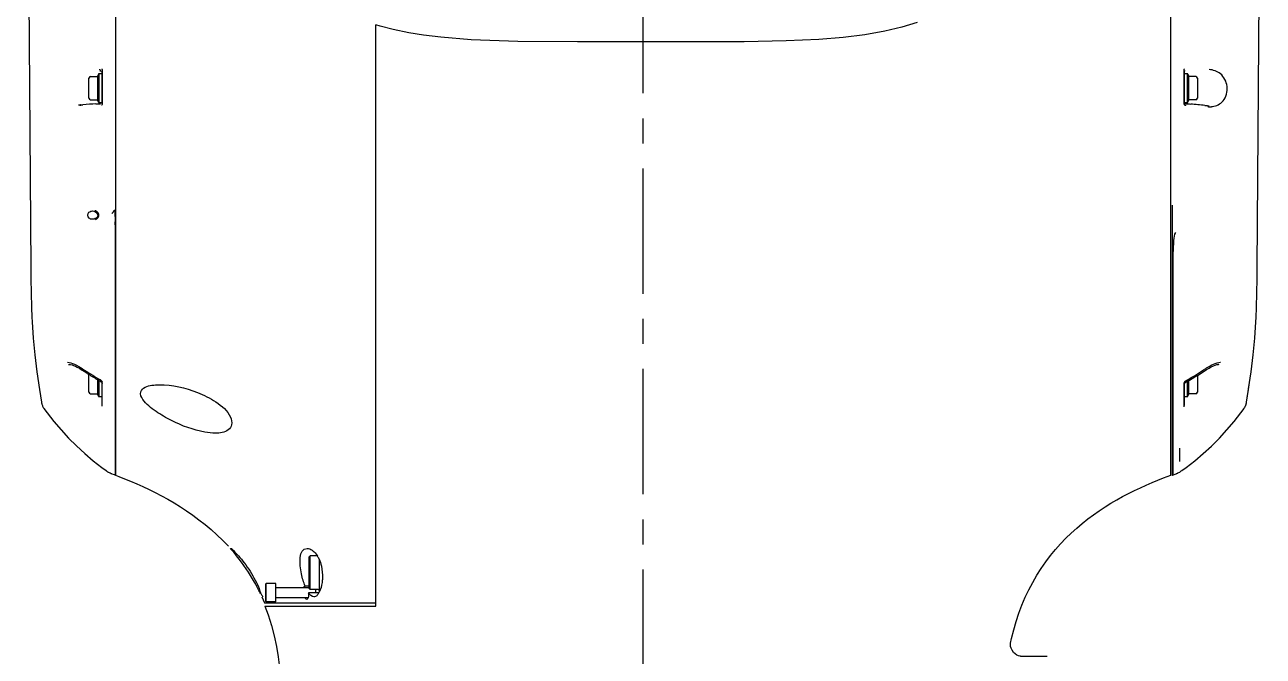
# Model space of a CAD drawing. Header units: millimetres. Extents: x 5828 to 6704, y 123 to 421.
# Drawn here: x 6341.02 to 6359.56, y 255.65 to 265.1 of the extents above; entities that cross this region are included whole.
import ezdxf

# ---------------------------------------------------------------- set-up
doc = ezdxf.new("R2010")
doc.units = ezdxf.units.MM
doc.linetypes.add('BANKLINE1', pattern=[5.5, 4, -1.5])
doc.linetypes.add('CENTER', pattern=[0.6, 0.375, -0.075, 0.075, -0.075])
doc.layers.add('00_COMPONENTS', color=7, linetype='BANKLINE1')
doc.layers.add('外形图', color=7, linetype='Continuous')

msp = doc.modelspace()

# ---------------------------------------------------------------- linework, layer by layer
at = {"layer": '00_COMPONENTS', "linetype": 'CENTER', "ltscale": 5}
msp.add_line((6350.2788, 222.0758), (6350.2788, 283.1799), dxfattribs=at)
at = {"layer": '外形图', "linetype": 'Continuous'}
for p, q in [((6342.3788, 277.8526), (6342.3788, 258.3619)), ((6358.1788, 258.3625), (6358.1788, 277.8526)), ((6341.0213, 273.7145), (6341.1104, 261.4665)), ((6359.4721, 261.4663), (6359.5613, 273.7143)), ((6350.2788, 264.8463), (6350.2788, 268.5027)), ((6346.2788, 256.4027), (6346.2788, 265.1013)), ((6346.2788, 261.95), (6346.2788, 265.1013)), ((6346.341, 265.0828), (6346.2788, 265.1013)), ((6342.1538, 264.402), (6342.1546, 264.4204)), ((6342.1788, 264.4282), (6342.1788, 263.9166)), ((6342.1788, 263.9475), (6342.1788, 264.3974)), ((6358.3788, 263.9179), (6358.3788, 264.4295)), ((6358.3788, 264.3995), (6358.3788, 263.9479)), ((6341.9813, 264.0052), (6341.9813, 264.3002)), ((6342.0063, 264.3252), (6342.1115, 264.3252)), ((6342.1252, 264.3628), (6342.1115, 264.3252)), ((6342.1115, 264.3252), (6342.1115, 263.9802)), ((6342.1288, 264.3727), (6342.1288, 263.9327)), ((6342.1288, 264.3727), (6342.1788, 264.3727)), ((6358.3788, 264.3727), (6358.4288, 264.3727)), ((6358.4288, 263.9327), (6358.4288, 264.3727)), ((6358.4324, 264.3628), (6358.4461, 264.3252)), ((6358.4461, 263.9802), (6358.4461, 264.3252)), ((6358.5513, 264.3252), (6358.4461, 264.3252)), ((6358.5763, 264.3002), (6358.5763, 264.0052)), ((6341.8281, 263.9029), (6341.841, 263.9027)), ((6341.841, 263.9027), (6341.8505, 263.9027)), ((6341.8507, 263.8912), (6341.8505, 263.8887)), ((6342.0063, 263.9802), (6342.1115, 263.9802)), ((6342.0864, 263.9167), (6342.1197, 263.9186)), ((6342.1252, 263.9425), (6342.1115, 263.9802)), ((6342.1197, 263.9186), (6342.1446, 263.9199)), ((6342.1742, 263.9327), (6342.1288, 263.9327)), ((6342.1446, 263.9199), (6342.1532, 263.9204)), ((6358.4288, 263.9327), (6358.3837, 263.9327)), ((6358.4029, 263.9209), (6358.4126, 263.9201)), ((6358.4126, 263.9201), (6358.4397, 263.9177)), ((6358.4324, 263.9425), (6358.4461, 263.9802)), ((6358.5513, 263.9802), (6358.4461, 263.9802)), ((6358.7428, 263.8899), (6358.7532, 263.8897)), ((6358.2038, 262.2919), (6358.2038, 262.4021)), ((6342.0788, 262.3049), (6342.0788, 262.3277)), ((6342.0788, 262.2004), (6342.0788, 262.1859)), ((6358.2037, 260.2069), (6358.2038, 262.1806)), ((6358.2038, 262.1806), (6358.2038, 262.2919)), ((6342.3788, 258.3664), (6342.3788, 262.1528)), ((6359.4545, 260.7235), (6359.4612, 260.8709)), ((6341.128, 260.7272), (6341.1311, 260.6563)), ((6341.1718, 260.164), (6341.2034, 259.907)), ((6358.2038, 260.0888), (6358.2037, 260.2069)), ((6358.2058, 260.2114), (6358.2058, 260.1538)), ((6358.2058, 260.1538), (6358.2058, 260.1353)), ((6358.2058, 260.1353), (6358.2058, 260.0906)), ((6341.7967, 260.0069), (6341.8307, 259.9883)), ((6341.8079, 259.9779), (6341.8385, 259.961)), ((6341.8385, 259.961), (6341.8722, 259.94)), ((6341.8722, 259.94), (6341.8802, 259.9348)), ((6341.8847, 259.9317), (6341.8802, 259.9347)), ((6341.8827, 259.9559), (6341.9078, 259.9392)), ((6341.9078, 259.9392), (6341.9508, 259.9114)), ((6358.2037, 259.8527), (6358.2038, 260.0888)), ((6358.2058, 260.0906), (6358.2058, 260.0583)), ((6358.6238, 259.9069), (6358.6695, 259.9364)), ((6358.6695, 259.9364), (6358.6999, 259.9565)), ((6358.6908, 259.9275), (6358.7129, 259.9422)), ((6358.7129, 259.9422), (6358.7495, 259.9647)), ((6358.7501, 259.9879), (6358.7836, 260.0063)), ((6341.2034, 259.907), (6341.2411, 259.6435)), ((6341.9813, 259.6052), (6341.9813, 259.8694)), ((6342.0826, 259.8306), (6342.1274, 259.8046)), ((6342.1115, 259.7911), (6342.1115, 259.5802)), ((6342.1274, 259.8046), (6342.1478, 259.793)), ((6342.1288, 259.7812), (6342.1288, 259.5327)), ((6342.1478, 259.7703), (6342.1443, 259.7723)), ((6342.1683, 259.7535), (6342.1708, 259.7504)), ((6342.1708, 259.7504), (6342.173, 259.7473)), ((6342.1788, 259.3959), (6342.1788, 259.7554)), ((6358.2038, 259.7372), (6358.2037, 259.8527)), ((6358.4097, 259.7795), (6358.4357, 259.7941)), ((6358.4097, 259.7568), (6358.4198, 259.7624)), ((6358.4198, 259.7624), (6358.4596, 259.785)), ((6358.4288, 259.5327), (6358.4288, 259.7675)), ((6358.4357, 259.7941), (6358.4835, 259.8215)), ((6358.4461, 259.5802), (6358.4461, 259.7773)), ((6358.5763, 259.8543), (6358.5763, 259.6052)), ((6358.6532, 259.9029), (6358.6908, 259.9275)), ((6359.3429, 259.6535), (6359.3792, 259.9068)), ((6341.2411, 259.6435), (6341.2708, 259.4529)), ((6342.0063, 259.5802), (6342.1115, 259.5802)), ((6342.1252, 259.5425), (6342.1115, 259.5802)), ((6342.1788, 259.4157), (6342.1788, 259.733)), ((6358.2039, 259.2146), (6358.2038, 259.7372)), ((6358.3788, 259.3828), (6358.3788, 259.7423)), ((6358.3788, 259.7198), (6358.3788, 259.4025)), ((6358.4324, 259.5425), (6358.4461, 259.5802)), ((6358.5513, 259.5802), (6358.4461, 259.5802)), ((6359.3118, 259.4527), (6359.3414, 259.6433)), ((6342.1788, 259.5327), (6342.1288, 259.5327)), ((6358.4288, 259.5327), (6358.3788, 259.5327)), ((6341.3087, 259.3604), (6341.355, 259.297)), ((6341.355, 259.297), (6341.4573, 259.1656)), ((6358.2036, 259.1247), (6358.2039, 259.2146)), ((6341.4573, 259.1656), (6341.565, 259.0385)), ((6341.565, 259.0385), (6341.6778, 258.9161)), ((6358.2034, 259.0181), (6358.204, 259.1246)), ((6358.2039, 258.7429), (6358.2034, 259.0181)), ((6358.2058, 259.1247), (6358.2063, 258.392)), ((6358.9048, 258.9158), (6359.0176, 259.0383)), ((6359.0176, 259.0383), (6359.1253, 259.1654)), ((6341.6778, 258.9161), (6341.7956, 258.7984)), ((6358.7869, 258.7982), (6358.9048, 258.9158)), ((6358.2037, 258.3615), (6358.2039, 258.7429)), ((6358.3099, 258.766), (6358.3099, 258.5653)), ((6358.6643, 258.6855), (6358.7869, 258.7982)), ((6342.2385, 258.4312), (6342.2508, 258.4231)), ((6342.2508, 258.4231), (6342.2656, 258.4124)), ((6342.2973, 258.3951), (6342.313, 258.3888)), ((6342.313, 258.3888), (6342.3188, 258.3861)), ((6342.3188, 258.3861), (6342.3263, 258.3829)), ((6342.3262, 258.383), (6342.3582, 258.37)), ((6342.3583, 258.3704), (6342.3788, 258.3621)), ((6342.3788, 258.3617), (6342.4279, 258.3421)), ((6358.1938, 258.3615), (6358.2038, 258.3615)), ((6358.2038, 258.3615), (6358.2563, 258.3827)), ((6358.2063, 258.392), (6358.2063, 258.3627)), ((6358.2563, 258.3827), (6358.2645, 258.3861)), ((6358.2675, 258.3876), (6358.2828, 258.3938)), ((6358.3191, 258.4136), (6358.3342, 258.4245)), ((6358.3342, 258.4245), (6358.3441, 258.431)), ((6345.2788, 257.1402), (6345.2913, 257.1527)), ((6345.2913, 256.6527), (6345.2913, 257.1527)), ((6345.4021, 257.1527), (6345.2913, 257.1527)), ((6345.2788, 256.6652), (6345.2788, 257.1402)), ((6345.4288, 257.1031), (6345.4288, 256.6095)), ((6344.6288, 256.7352), (6344.6338, 256.7402)), ((6344.6288, 256.4702), (6344.6288, 256.7352)), ((6344.6338, 256.4652), (6344.6338, 256.7402)), ((6344.7788, 256.7402), (6344.6338, 256.7402)), ((6344.7788, 256.4652), (6344.7788, 256.7402)), ((6345.2788, 256.6777), (6344.7788, 256.6777)), ((6345.2788, 256.7026), (6345.2184, 256.7026)), ((6345.4238, 256.6003), (6345.2702, 256.6003)), ((6345.2788, 256.6652), (6345.2913, 256.6527)), ((6345.4138, 256.6527), (6345.2913, 256.6527)), ((6345.3713, 256.6527), (6345.3713, 256.6003)), ((6344.5726, 256.5392), (6344.6107, 256.4527)), ((6344.6108, 256.4527), (6346.2788, 256.4527)), ((6344.6288, 256.4702), (6344.6338, 256.4652)), ((6344.7788, 256.4652), (6344.6338, 256.4652)), ((6345.2643, 256.5277), (6344.7788, 256.5277)), ((6344.6144, 256.4027), (6346.2788, 256.4027)), ((6355.7779, 255.8474), (6355.7777, 255.8466)), ((6355.9286, 255.6527), (6355.9288, 255.6527)), ((6355.9288, 255.6527), (6356.3288, 255.6527))]:
    msp.add_line(p, q, dxfattribs=at)
for points in [[(6354.3809, 265.1342), (6354.1495, 265.0641), (6353.8956, 265.004), (6353.5977, 264.9515), (6353.2738, 264.9113), (6352.9066, 264.8813), (6352.4211, 264.8587), (6351.7925, 264.8469), (6351.0464, 264.8452), (6350.2788, 264.8463)], [(6350.2788, 264.8463), (6349.2951, 264.845), (6348.4013, 264.8519), (6347.7016, 264.8781), (6347.2489, 264.9149), (6346.9903, 264.9471), (6346.7696, 264.983), (6346.5362, 265.0318), (6346.341, 265.0828)], [(6342.1513, 264.4216), (6342.1498, 264.4228), (6342.1485, 264.4244), (6342.1474, 264.4262), (6342.1465, 264.4283), (6342.1457, 264.4307), (6342.1452, 264.4332), (6342.145, 264.4358)], [(6342.1546, 264.4204), (6342.1529, 264.4207), (6342.1513, 264.4216)], [(6342.1756, 264.4401), (6342.1763, 264.4389), (6342.1773, 264.4367), (6342.1781, 264.4342), (6342.1786, 264.4314), (6342.1788, 264.4282)], [(6358.3788, 264.4295), (6358.3789, 264.4323), (6358.3794, 264.435), (6358.3801, 264.4374), (6358.381, 264.4397), (6358.3819, 264.4414)], [(6341.8581, 263.9027), (6341.8564, 263.9016), (6341.8548, 263.9001), (6341.8533, 263.8982), (6341.8522, 263.896), (6341.8513, 263.8937), (6341.8507, 263.8912)], [(6341.8618, 263.9034), (6341.8599, 263.9033), (6341.8581, 263.9027)], [(6342.1788, 263.9166), (6342.1786, 263.9138), (6342.1782, 263.911), (6342.1775, 263.9085), (6342.1766, 263.9061), (6342.1755, 263.904), (6342.1743, 263.902), (6342.1731, 263.9002), (6342.1718, 263.8987), (6342.1704, 263.8972)], [(6358.3795, 263.912), (6358.379, 263.9149), (6358.3788, 263.9179)], [(6358.4029, 263.8909), (6358.4008, 263.8913), (6358.3988, 263.8917), (6358.3969, 263.8924), (6358.3951, 263.8931), (6358.3935, 263.8939), (6358.3918, 263.8949), (6358.3903, 263.8959), (6358.3888, 263.8971), (6358.3874, 263.8983), (6358.386, 263.8998), (6358.3846, 263.9013), (6358.3834, 263.9031), (6358.3822, 263.905), (6358.3812, 263.9071), (6358.3802, 263.9094), (6358.3795, 263.912)], [(6342.3314, 262.2803), (6342.3309, 262.2798), (6342.3305, 262.2794), (6342.33, 262.279), (6342.3295, 262.2787), (6342.3289, 262.2783), (6342.3284, 262.2781), (6342.3278, 262.2779), (6342.3273, 262.2778), (6342.3267, 262.2777)], [(6341.1104, 261.4666), (6341.1119, 261.3005), (6341.1152, 261.0895)], [(6359.4612, 260.8709), (6359.4673, 261.0891), (6359.4707, 261.3001), (6359.4721, 261.4663)], [(6341.1152, 261.0895), (6341.1214, 260.8712), (6341.128, 260.7272)], [(6359.4349, 260.4135), (6359.4515, 260.656), (6359.4545, 260.7235)], [(6341.1311, 260.6563), (6341.1477, 260.4138), (6341.1718, 260.164)], [(6359.3792, 259.9068), (6359.4108, 260.1637), (6359.4349, 260.4135)], [(6341.6594, 260.0508), (6341.6621, 260.0507), (6341.6843, 260.0481), (6341.7089, 260.0424), (6341.7359, 260.0337)], [(6341.678, 260.0201), (6341.6883, 260.0195), (6341.7071, 260.0166), (6341.7284, 260.0112), (6341.7525, 260.0031), (6341.7792, 259.992), (6341.8079, 259.9779)], [(6341.7359, 260.0337), (6341.7653, 260.0219), (6341.7967, 260.0069)], [(6341.8307, 259.9883), (6341.8672, 259.9661), (6341.8827, 259.9559)], [(6358.6999, 259.9565), (6358.7142, 259.9659), (6358.7501, 259.9879)], [(6358.7495, 259.9647), (6358.7835, 259.9832), (6358.8147, 259.9977), (6358.843, 260.0085), (6358.8684, 260.0157), (6358.8908, 260.0199), (6358.9038, 260.021)], [(6358.7836, 260.0063), (6358.8148, 260.0214), (6358.8438, 260.0334)], [(6358.8438, 260.0334), (6358.8707, 260.0423), (6358.8953, 260.0483), (6358.9176, 260.0513), (6358.9237, 260.0517)], [(6341.9508, 259.9114), (6341.9942, 259.884), (6342.0382, 259.8571), (6342.0826, 259.8306)], [(6342.1478, 259.793), (6342.152, 259.7905), (6342.1566, 259.7872), (6342.1609, 259.7836), (6342.1649, 259.7798), (6342.1685, 259.7759)], [(6342.1478, 259.7703), (6342.1485, 259.77), (6342.1522, 259.7677), (6342.1557, 259.7652), (6342.1592, 259.7624), (6342.1624, 259.7596), (6342.1654, 259.7566), (6342.1683, 259.7535)], [(6342.1685, 259.7759), (6342.1716, 259.7719), (6342.1742, 259.7679), (6342.1763, 259.7641), (6342.1777, 259.7608), (6342.1784, 259.7584)], [(6342.173, 259.7473), (6342.1749, 259.7443), (6342.1764, 259.7414), (6342.1775, 259.7388)], [(6342.1784, 259.7584), (6342.1785, 259.758), (6342.1788, 259.756), (6342.1788, 259.7554)], [(6358.3788, 259.7423), (6358.3788, 259.7433), (6358.3792, 259.7455), (6358.3802, 259.7485), (6358.3817, 259.7519), (6358.3839, 259.7557), (6358.3866, 259.7596), (6358.3898, 259.7635), (6358.3934, 259.7673), (6358.3973, 259.7709), (6358.4015, 259.7743), (6358.406, 259.7774), (6358.4097, 259.7796)], [(6358.3845, 259.734), (6358.3868, 259.7373), (6358.3896, 259.7406), (6358.3927, 259.744), (6358.3962, 259.7473), (6358.4, 259.7505), (6358.404, 259.7535), (6358.4082, 259.7562), (6358.4096, 259.7571)], [(6358.4596, 259.785), (6358.4991, 259.8078), (6358.5382, 259.8311), (6358.5769, 259.8547), (6358.6153, 259.8786), (6358.6532, 259.9029)], [(6358.4835, 259.8215), (6358.5308, 259.8495), (6358.5776, 259.8779), (6358.6238, 259.9069)], [(6359.3118, 259.4527), (6359.3465, 259.6772), (6359.3614, 259.783)], [(6342.1775, 259.7388), (6342.1782, 259.7365), (6342.1787, 259.7346), (6342.1788, 259.7332), (6342.1788, 259.733)], [(6358.3788, 259.7199), (6358.3788, 259.7208), (6358.3792, 259.7226), (6358.3799, 259.725), (6358.381, 259.7277), (6358.3825, 259.7308), (6358.3845, 259.734)], [(6341.2708, 259.4529), (6341.2712, 259.4501), (6341.273, 259.4411), (6341.2752, 259.4318), (6341.2779, 259.4223), (6341.2811, 259.4129), (6341.2847, 259.4035), (6341.2889, 259.3941), (6341.2937, 259.3847), (6341.299, 259.3753), (6341.3048, 259.366), (6341.3087, 259.3604)], [(6359.2738, 259.3601), (6359.278, 259.3661), (6359.2822, 259.3727), (6359.2862, 259.3794), (6359.2898, 259.3861), (6359.2932, 259.3928), (6359.2962, 259.3995), (6359.299, 259.4061), (6359.3015, 259.4127), (6359.3037, 259.4192), (6359.3057, 259.4256), (6359.3075, 259.4319), (6359.309, 259.4381), (6359.3103, 259.4441), (6359.3114, 259.4501), (6359.3118, 259.4526)], [(6359.1253, 259.1654), (6359.2276, 259.2968), (6359.2738, 259.3601)], [(6341.7956, 258.7984), (6341.9183, 258.6857), (6342.0454, 258.5782), (6342.177, 258.4761), (6342.2396, 258.4305)], [(6358.343, 258.4302), (6358.4056, 258.4758), (6358.5371, 258.5779), (6358.6643, 258.6855)], [(6342.2656, 258.4123), (6342.272, 258.4081), (6342.2834, 258.4016), (6342.2952, 258.396), (6342.2972, 258.3951)], [(6342.4279, 258.3421), (6342.5165, 258.3066), (6342.6065, 258.2697), (6342.6976, 258.2309), (6342.7896, 258.19), (6342.8823, 258.1467), (6342.9756, 258.1007), (6343.0693, 258.052), (6343.1632, 258.0004), (6343.257, 257.946), (6343.3506, 257.8885), (6343.444, 257.8278), (6343.5368, 257.7637), (6343.6289, 257.696), (6343.7201, 257.6246), (6343.8099, 257.5492), (6343.8982, 257.4697), (6343.9846, 257.386), (6344.0687, 257.2979)], [(6355.7777, 255.8467), (6355.7938, 255.9199), (6355.8258, 256.048), (6355.8624, 256.1739), (6355.9036, 256.297), (6355.9491, 256.4171), (6355.999, 256.534), (6356.0529, 256.6475), (6356.1108, 256.7573), (6356.1723, 256.8634), (6356.2373, 256.9657), (6356.3056, 257.0641), (6356.377, 257.1586), (6356.4511, 257.2491), (6356.5277, 257.3355), (6356.6064, 257.4179), (6356.6869, 257.4962), (6356.7688, 257.5705), (6356.8519, 257.6408), (6356.9361, 257.7075), (6357.0211, 257.7707), (6357.1067, 257.8306), (6357.1932, 257.8875), (6357.2805, 257.9417), (6357.3683, 257.9932), (6357.4564, 258.0421), (6357.5449, 258.0885), (6357.6336, 258.1325), (6357.722, 258.1742), (6357.8102, 258.2135), (6357.8978, 258.2508), (6357.9847, 258.2863), (6358.0706, 258.3202), (6358.1788, 258.3624)], [(6358.2829, 258.3937), (6358.285, 258.3947), (6358.2986, 258.4011)], [(6358.2986, 258.4011), (6358.3116, 258.4085), (6358.3191, 258.4135)], [(6344.6142, 256.4027), (6344.6632, 256.2706), (6344.7131, 256.1143), (6344.755, 255.9572), (6344.7893, 255.7996), (6344.8164, 255.6422), (6344.8368, 255.4859), (6344.851, 255.3313), (6344.8596, 255.178), (6344.8612, 255.1322)], [(6355.78, 255.7957), (6355.7787, 255.8023), (6355.7763, 255.8256), (6355.7769, 255.8411), (6355.7779, 255.8475)], [(6355.9285, 255.6527), (6355.9286, 255.6527), (6355.9254, 255.6529), (6355.9151, 255.6545), (6355.8972, 255.6597), (6355.8741, 255.6701), (6355.8492, 255.6864), (6355.8233, 255.7108), (6355.8004, 255.7428), (6355.7859, 255.7747), (6355.78, 255.7957)]]:
    msp.add_lwpolyline(points, dxfattribs=at)
for centre, radius, start, end in [((6342.1336, 264.4184), 0.041, 338.79844, 340.95105), ((6358.4016, 264.3995), 0.0228, 171.54164, 179.97952), ((6358.4025, 264.3993), 0.0238, 155.89127, 171.47826), ((6358.4031, 264.3991), 0.0244, 140.0777, 155.97502), ((6342.0063, 264.3002), 0.025, 90, 180), ((6342.1393, 264.3577), 0.015, 134.44366, 160), ((6358.4183, 264.3577), 0.015, 20, 45.55634), ((6358.5513, 264.3002), 0.025, 0, 90), ((6341.8406, 264.2333), 0.3306, 270.05898, 273.26848), ((6341.8402, 264.2426), 0.34, 273.25537, 273.65222), ((6343.4934, 238.4678), 25.4878, 93.16446, 93.60003), ((6342.0063, 264.0052), 0.025, 180, 270), ((6342.1393, 263.9477), 0.015, 200, 225.55634), ((6358.4061, 263.9482), 0.0274, 256.52828, 263.26229), ((6358.4183, 263.9477), 0.015, 314.44366, 340), ((6356.167, 238.0962), 25.9213, 84.41938, 84.88919), ((6358.5513, 264.0052), 0.025, 270, 0), ((6358.7553, 264.2406), 0.3509, 264.52335, 266.24496), ((6358.7639, 264.2036), 0.3284, 264.34019, 267.53366), ((6358.7547, 264.2307), 0.3409, 266.24505, 267.9829), ((6358.7633, 264.1908), 0.3156, 267.53407, 270.76742), ((6358.7635, 264.1791), 0.3039, 270.768, 274.03749), ((6358.7644, 264.1663), 0.291, 274.03333, 277.36823), ((6342.0262, 262.2339), 0.0896, 29.95192, 34.72433), ((6342.0294, 262.2357), 0.0859, 25.05578, 29.96956), ((6342.0366, 262.239), 0.078, 19.73138, 25.07504), ((6337.0235, 261.9428), 5.3559, 1.67245, 2.26924), ((6344.1042, 263.2616), 4.0018, 236.31517, 236.7308), ((6344.1226, 263.2896), 4.0353, 236.7309, 237.22227), ((6344.1802, 263.3801), 4.1426, 237.23074, 239.64493), ((6344.235, 263.4725), 4.25, 239.6367, 240.11136), ((6344.2471, 263.4935), 4.2742, 240.11107, 240.29064), ((6344.2547, 263.5068), 4.2895, 240.29068, 240.52931), ((6342.0063, 259.6052), 0.025, 180, 270), ((6358.5513, 259.6052), 0.025, 270, 0), ((6342.1393, 259.5477), 0.015, 200, 225.55634), ((6358.4183, 259.5477), 0.015, 314.44366, 340), ((6359.8917, 258.6561), 1.5843, 179.94534, 183.25757), ((6345.066, 256.9436), 0.3963, 28.43638, 31.04909), ((6345.04, 256.9296), 0.4258, 24.05075, 28.41652), ((6340.2569, 254.5401), 4.7566, 25.48093, 26.13766), ((6345.4138, 256.6377), 0.015, 0, 90), ((6345.2034, 256.7233), 0.2526, 329.33966, 333.16788)]:
    msp.add_arc(centre, radius, start, end, dxfattribs=at)
for points, knots in [([(6342.1731, 264.4077), (6342.173, 264.4073), (6342.1728, 264.4064), (6342.1725, 264.4055), (6342.1723, 264.405)], [0, 0, 0, 0, 0.4816657, 1, 1, 1, 1]), ([(6342.1737, 264.4124), (6342.1738, 264.4117), (6342.1737, 264.4101), (6342.1733, 264.4085), (6342.1731, 264.4077)], [0, 0, 0, 0, 0.4594042, 1, 1, 1, 1]), ([(6358.8017, 263.8776), (6358.8609, 263.8853), (6358.9937, 263.9547), (6359.0477, 264.1787), (6358.9463, 264.3815), (6358.81, 264.4276), (6358.75, 264.43)], [0, 0, 0, 0, 0.2243882, 0.5045839, 0.7744182, 1, 1, 1, 1]), ([(6342.1623, 263.9302), (6342.1622, 263.9304), (6342.162, 263.9308), (6342.1617, 263.9312), (6342.1616, 263.9314)], [0, 0, 0, 0, 0.4870405, 1, 1, 1, 1]), ([(6342.168, 263.926), (6342.167, 263.9259), (6342.1645, 263.9269), (6342.163, 263.9289), (6342.1623, 263.9302)], [0, 0, 0, 0, 0.4089745, 1, 1, 1, 1]), ([(6342.1788, 263.9475), (6342.1788, 263.9427), (6342.177, 263.935), (6342.1715, 263.9262), (6342.168, 263.926)], [0, 0, 0, 0, 0.5752095, 1, 1, 1, 1]), ([(6358.391, 263.9253), (6358.3924, 263.9244), (6358.3952, 263.9229), (6358.3982, 263.9219), (6358.3997, 263.9215)], [0, 0, 0, 0, 0.5084028, 1, 1, 1, 1]), ([(6341.9824, 262.2962), (6341.9903, 262.3023), (6342.0078, 262.3112), (6342.0271, 262.3152), (6342.0363, 262.3152)], [0, 0, 0, 0, 0.5196604, 1, 1, 1, 1]), ([(6342.0275, 262.1904), (6342.0198, 262.1908), (6342.0035, 262.1932), (6341.9896, 262.2027), (6341.9837, 262.2088)], [0, 0, 0, 0, 0.4772532, 1, 1, 1, 1]), ([(6342.0363, 262.1902), (6342.0348, 262.1902), (6342.0319, 262.1902), (6342.029, 262.1903), (6342.0275, 262.1904)], [0, 0, 0, 0, 0.4994505, 1, 1, 1, 1]), ([(6342.0453, 262.1907), (6342.0438, 262.1906), (6342.0408, 262.1903), (6342.0377, 262.1902), (6342.0363, 262.1902)], [0, 0, 0, 0, 0.5119412, 1, 1, 1, 1]), ([(6342.1118, 262.2347), (6342.1109, 262.2321), (6342.1087, 262.227), (6342.1056, 262.2224), (6342.1038, 262.2202)], [0, 0, 0, 0, 0.4959001, 1, 1, 1, 1]), ([(6342.11, 262.2653), (6342.1109, 262.2629), (6342.1123, 262.2581), (6342.1132, 262.2531), (6342.1134, 262.2506)], [0, 0, 0, 0, 0.509498, 1, 1, 1, 1]), ([(6342.1134, 262.2506), (6342.1136, 262.2479), (6342.1137, 262.2425), (6342.1126, 262.2372), (6342.1118, 262.2347)], [0, 0, 0, 0, 0.5099915, 1, 1, 1, 1]), ([(6342.3633, 262.3314), (6342.3638, 262.3296), (6342.3647, 262.3261), (6342.3653, 262.3225), (6342.3656, 262.3207)], [0, 0, 0, 0, 0.4998389, 1, 1, 1, 1]), ([(6358.2463, 261.9947), (6358.2282, 261.9581), (6358.219, 261.8743), (6358.2148, 261.7936), (6358.2134, 261.7527)], [0, 0, 0, 0, 0.4993167, 1, 1, 1, 1]), ([(6358.2134, 261.7527), (6358.2042, 261.4861), (6358.2076, 260.9721), (6358.2059, 260.4584), (6358.2058, 260.2114)], [0, 0, 0, 0, 0.5192696, 1, 1, 1, 1]), ([(6358.2058, 260.0583), (6358.2058, 259.9715), (6358.2057, 259.6604), (6358.206, 259.3492), (6358.2056, 259.1248)], [0, 0, 0, 0, 0.278911, 1, 1, 1, 1]), ([(6358.4097, 259.7568), (6358.4104, 259.7573), (6358.4114, 259.7591), (6358.4114, 259.7609), (6358.4114, 259.762)], [0, 0, 0, 0, 0.4348719, 1, 1, 1, 1]), ([(6343.2186, 259.1788), (6343.1384, 259.2192), (6343.0205, 259.2861), (6342.8767, 259.3966), (6342.7859, 259.4824), (6342.7341, 259.606), (6342.8227, 259.6898), (6342.9261, 259.7098), (6342.9998, 259.7152), (6343.0379, 259.7152)], [0, 0, 0, 0, 0.277956, 0.418792, 0.5565457, 0.6743152, 0.7722042, 0.8822857, 1, 1, 1, 1]), ([(6343.0379, 259.7152), (6343.2311, 259.7152), (6343.5301, 259.6449), (6343.887, 259.4708), (6344.0579, 259.3277), (6344.1001, 259.2316)], [0, 0, 0, 0, 0.4814361, 0.7386697, 1, 1, 1, 1]), ([(6344.1001, 259.2316), (6344.1156, 259.1963), (6344.1349, 259.1216), (6344.051, 258.9991), (6343.9419, 258.9902), (6343.8763, 258.9902)], [0, 0, 0, 0, 0.2844344, 0.5155932, 1, 1, 1, 1]), ([(6343.8763, 258.9902), (6343.8233, 258.9902), (6343.5946, 259.0177), (6343.3759, 259.0995), (6343.2186, 259.1788)], [0, 0, 0, 0, 0.2313768, 1, 1, 1, 1]), ([(6344.1933, 257.1531), (6344.1717, 257.18), (6344.1657, 257.2), (6344.0944, 257.2652), (6344.1071, 257.2652)], [0, 0, 0, 0, 0.731606, 1, 1, 1, 1]), ([(6344.1071, 257.2652), (6344.1235, 257.2652), (6344.1577, 257.2121), (6344.2289, 257.1536), (6344.3114, 257.0453), (6344.3976, 256.9236), (6344.4675, 256.7977), (6344.5361, 256.6688), (6344.5421, 256.6089), (6344.5863, 256.5402), (6344.5749, 256.5402)], [0, 0, 0, 0, 0.0564678, 0.1800818, 0.3382233, 0.5134101, 0.6907883, 0.8492701, 0.9606437, 1, 1, 1, 1]), ([(6344.5271, 256.6356), (6344.5064, 256.6776), (6344.4116, 256.8601), (6344.293, 257.0297), (6344.1933, 257.1531)], [0, 0, 0, 0, 0.2281142, 1, 1, 1, 1]), ([(6345.2184, 256.7026), (6345.1945, 256.7618), (6345.1398, 256.9179), (6345.1176, 257.2651), (6345.2473, 257.2652)], [0, 0, 0, 0, 0.3296482, 1, 1, 1, 1]), ([(6345.2473, 257.2652), (6345.261, 257.2652), (6345.3284, 257.2507), (6345.3779, 257.1939), (6345.4055, 257.148)], [0, 0, 0, 0, 0.2032345, 1, 1, 1, 1]), ([(6345.477, 256.8164), (6345.4759, 256.7959), (6345.4692, 256.7252), (6345.4518, 256.6544), (6345.4288, 256.6092)], [0, 0, 0, 0, 0.2875366, 1, 1, 1, 1]), ([(6345.1973, 256.6777), (6345.1992, 256.6841), (6345.2034, 256.6949), (6345.2138, 256.7024), (6345.2184, 256.7026)], [0, 0, 0, 0, 0.5952201, 1, 1, 1, 1]), ([(6345.4207, 256.5944), (6345.4165, 256.5874), (6345.408, 256.5746), (6345.3976, 256.5632), (6345.3923, 256.5584)], [0, 0, 0, 0, 0.5349502, 1, 1, 1, 1]), ([(6345.2426, 256.5027), (6345.2377, 256.5027), (6345.226, 256.5101), (6345.2198, 256.5208), (6345.2163, 256.5275)], [0, 0, 0, 0, 0.3954061, 1, 1, 1, 1]), ([(6345.2643, 256.5276), (6345.2622, 256.521), (6345.2581, 256.5099), (6345.2472, 256.5027), (6345.2426, 256.5027)], [0, 0, 0, 0, 0.6047966, 1, 1, 1, 1]), ([(6345.3923, 256.5584), (6345.3861, 256.5529), (6345.3732, 256.5438), (6345.3575, 256.5402), (6345.3502, 256.5402)], [0, 0, 0, 0, 0.5319581, 1, 1, 1, 1])]:
    msp.add_open_spline(points, degree=3, knots=knots, dxfattribs=at)
for points in [[(6341.8618, 263.9033), (6341.8722, 263.904), (6341.8826, 263.9047), (6341.893, 263.9053)], [(6358.3788, 263.9479), (6358.3788, 263.9394), (6358.3839, 263.9302), (6358.391, 263.9253)], [(6358.4397, 263.9177), (6358.4518, 263.9166), (6358.464, 263.9156), (6358.4761, 263.9145)], [(6358.6878, 263.8947), (6358.6991, 263.8936), (6358.7105, 263.8924), (6358.7218, 263.8913)], [(6341.9837, 262.2088), (6341.9636, 262.2299), (6341.9595, 262.2782), (6341.9824, 262.2962)], [(6342.0363, 262.3152), (6342.0598, 262.3152), (6342.0865, 262.3042), (6342.0998, 262.2849)], [(6342.1038, 262.2202), (6342.0901, 262.2033), (6342.067, 262.1934), (6342.0453, 262.1907)], [(6342.0788, 262.1859), (6342.0874, 262.1894), (6342.1031, 262.1984), (6342.1213, 262.2174), (6342.1316, 262.2419), (6342.1304, 262.268), (6342.1196, 262.29), (6342.102, 262.3077), (6342.087, 262.3161), (6342.0788, 262.3195)], [(6342.3314, 262.2803), (6342.344, 262.2941), (6342.3576, 262.3105), (6342.359, 262.3292)], [(6342.3656, 262.3207), (6342.3683, 262.3036), (6342.3686, 262.2863), (6342.3697, 262.269)], [(6342.3697, 262.269), (6342.372, 262.231), (6342.3738, 262.1929), (6342.3753, 262.1549)], [(6342.3772, 262.0991), (6342.3782, 262.0659), (6342.3788, 262.0326), (6342.3788, 261.9994)], [(6358.3099, 258.7668), (6358.3085, 258.7304), (6358.3074, 258.694), (6358.3074, 258.6576)], [(6345.4289, 257.1032), (6345.4433, 257.0709), (6345.454, 257.0368), (6345.4619, 257.0023)], [(6345.4619, 257.0023), (6345.4757, 256.9417), (6345.4803, 256.8784), (6345.477, 256.8164)], [(6345.27, 256.6003), (6345.2722, 256.5761), (6345.2716, 256.5508), (6345.2643, 256.5276)], [(6345.3502, 256.5402), (6345.3168, 256.5402), (6345.2888, 256.5727), (6345.2702, 256.6003)]]:
    msp.add_open_spline(points, degree=3, dxfattribs=at)

doc.saveas('drawing.dxf')
